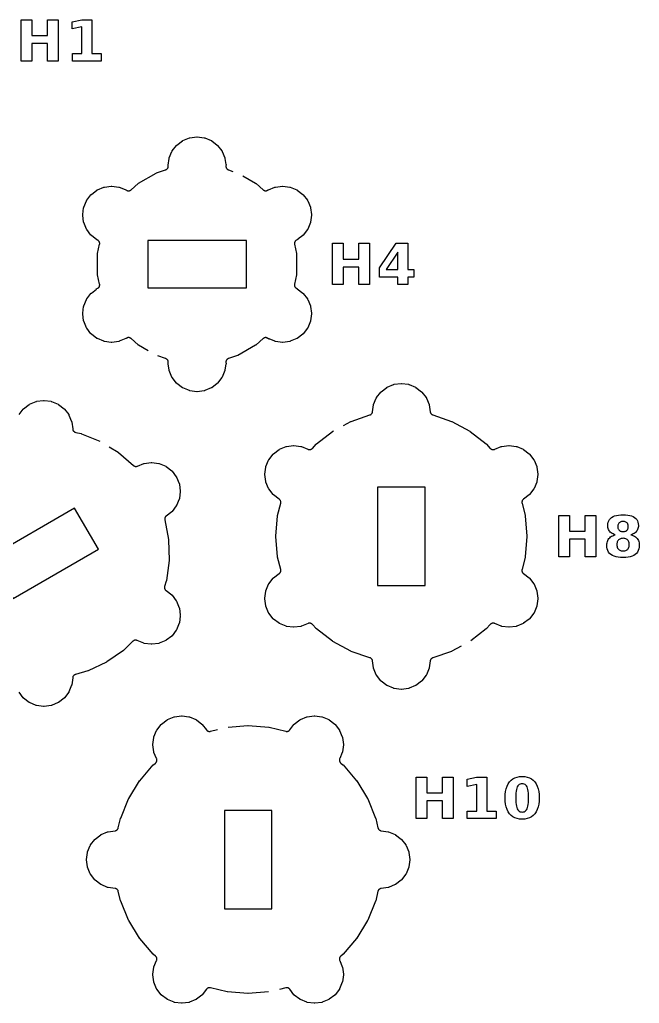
# Model space of a CAD drawing. Header units: millimetres. Extents: x 5 to 147, y 5 to 140.
# Drawn here: x 110.6 to 147, y 8.6 to 66.4 of the extents above; entities that cross this region are included whole.
import ezdxf

# ---------------------------------------------------------------- set-up
doc = ezdxf.new("R2010")
doc.units = ezdxf.units.MM
doc.layers.add('CUT', color=1, linetype='CONTINUOUS')
doc.layers.add('ENGRAVE', color=5, linetype='CONTINUOUS')

msp = doc.modelspace()

# ---------------------------------------------------------------- linework, layer by layer
at = {"layer": 'CUT', "color": 1}
for points in [[(118.1199, 46.9157), (117.5584, 47.2398), (117.5469, 47.2473), (117.5363, 47.2559), (117.1242, 47.627), (117.1055, 47.6422), (117.0869, 47.6545), (117.0672, 47.6649), (117.0465, 47.6733), (117.0252, 47.6796), (117.0033, 47.6838), (116.9811, 47.6857), (116.9588, 47.6855), (116.9366, 47.6831), (116.9148, 47.6785), (116.8936, 47.6717), (116.8731, 47.6629), (116.8537, 47.6521), (116.8401, 47.6427), (116.824, 47.6318), (116.8112, 47.6259), (116.4296, 47.4678), (116.4157, 47.4627), (116.4012, 47.4602), (115.9917, 47.4063), (115.977, 47.405), (115.9624, 47.4063), (115.5528, 47.4602), (115.5383, 47.4628), (115.5245, 47.4678), (115.1429, 47.6259), (115.1295, 47.6321), (115.1175, 47.6405), (114.7898, 47.892), (114.7785, 47.9015), (114.769, 47.9127), (114.5176, 48.2404), (114.5091, 48.2525), (114.5029, 48.2658), (114.3448, 48.6475), (114.3398, 48.6613), (114.3373, 48.6758), (114.2833, 49.0853), (114.2821, 49.1), (114.2833, 49.1147), (114.3373, 49.5242), (114.3398, 49.5387), (114.3448, 49.5525), (114.5029, 49.9342), (114.5092, 49.9475), (114.5176, 49.9596), (114.769, 50.2873), (114.7785, 50.2986), (114.7898, 50.308), (115.0843, 50.534), (115.0795, 50.5443), (115.1614, 50.5831), (115.1805, 50.5946), (115.1984, 50.6079), (115.2149, 50.6229), (115.2298, 50.6395), (115.2429, 50.6575), (115.2543, 50.6766), (115.2637, 50.6969), (115.271, 50.7179), (115.2762, 50.7395), (115.2793, 50.7616), (115.2801, 50.7839), (115.2788, 50.8061), (115.2749, 50.83), (115.1596, 51.3724), (115.1575, 51.3859), (115.1568, 51.3996), (115.1568, 52.6004), (115.1575, 52.6141), (115.1596, 52.6276), (115.2749, 53.17), (115.2788, 53.1939), (115.2801, 53.2161), (115.2793, 53.2384), (115.2762, 53.2605), (115.271, 53.2821), (115.2637, 53.3031), (115.2543, 53.3234), (115.2429, 53.3425), (115.2298, 53.3605), (115.2149, 53.3771), (115.1984, 53.3921), (115.1805, 53.4054), (115.1614, 53.4169), (115.1465, 53.424), (115.1291, 53.4324), (115.1175, 53.4405), (114.7898, 53.692), (114.7785, 53.7015), (114.769, 53.7127), (114.5176, 54.0404), (114.5091, 54.0525), (114.5029, 54.0658), (114.3448, 54.4475), (114.3398, 54.4613), (114.3373, 54.4758), (114.2833, 54.8853), (114.2821, 54.9), (114.2833, 54.9147), (114.3373, 55.3242), (114.3398, 55.3387), (114.3448, 55.3525), (114.5029, 55.7342), (114.5092, 55.7475), (114.5176, 55.7596), (114.769, 56.0873), (114.7785, 56.0986), (114.7898, 56.108), (115.1175, 56.3595), (115.1296, 56.3679), (115.1429, 56.3741), (115.5245, 56.5322), (115.5384, 56.5373), (115.5529, 56.5398), (115.9624, 56.5937), (115.9771, 56.595), (115.9917, 56.5937), (116.4013, 56.5398), (116.4158, 56.5372), (116.4296, 56.5322), (116.7725, 56.3902), (116.7791, 56.3995), (116.8537, 56.3479), (116.8731, 56.3371), (116.8936, 56.3283), (116.9148, 56.3215), (116.9366, 56.3169), (116.9588, 56.3145), (116.9811, 56.3143), (117.0033, 56.3162), (117.0252, 56.3204), (117.0465, 56.3267), (117.0672, 56.3351), (117.0869, 56.3455), (117.1055, 56.3578), (117.1242, 56.373), (117.5363, 56.7441), (117.5469, 56.7527), (117.5584, 56.7602), (118.5983, 57.3606), (118.6105, 57.3668), (118.6234, 57.3717), (119.1507, 57.5431), (119.1733, 57.5517), (119.1933, 57.5616), (119.2121, 57.5735), (119.2297, 57.5872), (119.2458, 57.6025), (119.2604, 57.6194), (119.2732, 57.6376), (119.2841, 57.657), (119.2931, 57.6774), (119.3, 57.6986), (119.3048, 57.7204), (119.3074, 57.7425), (119.3078, 57.7648), (119.3064, 57.7812), (119.305, 57.8006), (119.3063, 57.8147), (119.3602, 58.2242), (119.3628, 58.2387), (119.3678, 58.2525), (119.5259, 58.6342), (119.5321, 58.6475), (119.5405, 58.6596), (119.792, 58.9873), (119.8015, 58.9986), (119.8127, 59.008), (120.1404, 59.2595), (120.1525, 59.2679), (120.1658, 59.2741), (120.5475, 59.4322), (120.5613, 59.4373), (120.5758, 59.4398), (120.9853, 59.4937), (121, 59.495), (121.0147, 59.4937), (121.4242, 59.4398), (121.4387, 59.4372), (121.4525, 59.4322), (121.8342, 59.2741), (121.8475, 59.2679), (121.8596, 59.2595), (122.1873, 59.008), (122.1986, 58.9985), (122.208, 58.9873), (122.4595, 58.6596), (122.4679, 58.6475), (122.4741, 58.6342), (122.6322, 58.2525), (122.6373, 58.2387), (122.6398, 58.2242), (122.6883, 57.8562), (122.6996, 57.8552), (122.6922, 57.7648), (122.6926, 57.7425), (122.6952, 57.7204), (122.7, 57.6986), (122.7069, 57.6774), (122.7159, 57.657), (122.7268, 57.6376), (122.7396, 57.6194), (122.7542, 57.6025), (122.7703, 57.5872), (122.7879, 57.5735), (122.8067, 57.5616), (122.8267, 57.5517), (122.8493, 57.5431), (123.1045, 57.4601)], [(123.693, 57.1924), (124.4416, 56.7602), (124.4531, 56.7527), (124.4637, 56.7441), (124.8758, 56.373), (124.8945, 56.3578), (124.9131, 56.3455), (124.9328, 56.3351), (124.9535, 56.3267), (124.9748, 56.3204), (124.9967, 56.3162), (125.0189, 56.3143), (125.0412, 56.3145), (125.0634, 56.3169), (125.0852, 56.3215), (125.1064, 56.3283), (125.1269, 56.3371), (125.1463, 56.3479), (125.1599, 56.3573), (125.176, 56.3682), (125.1888, 56.3741), (125.5704, 56.5322), (125.5843, 56.5373), (125.5988, 56.5398), (126.0083, 56.5937), (126.023, 56.595), (126.0376, 56.5937), (126.4472, 56.5398), (126.4617, 56.5372), (126.4755, 56.5322), (126.8571, 56.3741), (126.8705, 56.3679), (126.8825, 56.3595), (127.2102, 56.108), (127.2215, 56.0985), (127.231, 56.0873), (127.4824, 55.7596), (127.4909, 55.7475), (127.4971, 55.7342), (127.6552, 55.3525), (127.6602, 55.3387), (127.6627, 55.3242), (127.7167, 54.9147), (127.7179, 54.9), (127.7167, 54.8853), (127.6627, 54.4758), (127.6602, 54.4613), (127.6552, 54.4475), (127.4971, 54.0658), (127.4908, 54.0525), (127.4824, 54.0404), (127.231, 53.7127), (127.2215, 53.7014), (127.2102, 53.692), (126.9157, 53.466), (126.9205, 53.4557), (126.8386, 53.4169), (126.8195, 53.4054), (126.8016, 53.3921), (126.7851, 53.3771), (126.7702, 53.3605), (126.7571, 53.3425), (126.7457, 53.3234), (126.7363, 53.3031), (126.729, 53.2821), (126.7238, 53.2605), (126.7207, 53.2384), (126.7199, 53.2161), (126.7212, 53.1939), (126.7251, 53.17), (126.8404, 52.6276), (126.8425, 52.6141), (126.8432, 52.6004), (126.8432, 51.3996), (126.8425, 51.3859), (126.8404, 51.3724), (126.7251, 50.83), (126.7212, 50.8061), (126.7199, 50.7839), (126.7207, 50.7616), (126.7238, 50.7395), (126.729, 50.7179), (126.7363, 50.6969), (126.7457, 50.6766), (126.7571, 50.6575), (126.7702, 50.6395), (126.7851, 50.6229), (126.8016, 50.6079), (126.8195, 50.5946), (126.8386, 50.5831), (126.8535, 50.576), (126.8709, 50.5676), (126.8825, 50.5595), (127.2102, 50.308), (127.2215, 50.2985), (127.231, 50.2873), (127.4824, 49.9596), (127.4909, 49.9475), (127.4971, 49.9342), (127.6552, 49.5525), (127.6602, 49.5387), (127.6627, 49.5242), (127.7167, 49.1147), (127.7179, 49.1), (127.7167, 49.0853), (127.6627, 48.6758), (127.6602, 48.6613), (127.6552, 48.6475), (127.4971, 48.2658), (127.4908, 48.2525), (127.4824, 48.2404), (127.231, 47.9127), (127.2215, 47.9014), (127.2102, 47.892), (126.8825, 47.6405), (126.8704, 47.6321), (126.8571, 47.6259), (126.4755, 47.4678), (126.4616, 47.4627), (126.4471, 47.4602), (126.0376, 47.4063), (126.0229, 47.405), (126.0083, 47.4063), (125.5987, 47.4602), (125.5842, 47.4628), (125.5704, 47.4678), (125.2275, 47.6098), (125.2209, 47.6005), (125.1463, 47.6521), (125.1269, 47.6629), (125.1064, 47.6717), (125.0852, 47.6785), (125.0634, 47.6831), (125.0412, 47.6855), (125.0189, 47.6857), (124.9967, 47.6838), (124.9748, 47.6796), (124.9535, 47.6733), (124.9328, 47.6649), (124.9131, 47.6545), (124.8945, 47.6422), (124.8758, 47.627), (124.4637, 47.2559), (124.4531, 47.2473), (124.4416, 47.2398), (123.4017, 46.6394), (123.3895, 46.6332), (123.3766, 46.6283), (122.8493, 46.4569), (122.8267, 46.4483), (122.8067, 46.4384), (122.7879, 46.4265), (122.7703, 46.4128), (122.7542, 46.3975), (122.7396, 46.3806), (122.7268, 46.3624), (122.7159, 46.343), (122.7069, 46.3226), (122.7, 46.3014), (122.6952, 46.2796), (122.6926, 46.2575), (122.6922, 46.2352), (122.6996, 46.1448), (122.6883, 46.1438), (122.6398, 45.7758), (122.6372, 45.7613), (122.6322, 45.7475), (122.4741, 45.3658), (122.4679, 45.3525), (122.4595, 45.3404), (122.208, 45.0127), (122.1985, 45.0014), (122.1873, 44.992), (121.8596, 44.7405), (121.8475, 44.7321), (121.8342, 44.7259), (121.4525, 44.5678), (121.4387, 44.5627), (121.4242, 44.5602), (121.0147, 44.5063), (121, 44.505), (120.9853, 44.5063), (120.5758, 44.5602), (120.5613, 44.5628), (120.5475, 44.5678), (120.1658, 44.7259), (120.1525, 44.7321), (120.1404, 44.7405), (119.8127, 44.992), (119.8014, 45.0015), (119.792, 45.0127), (119.5405, 45.3404), (119.5321, 45.3525), (119.5259, 45.3658), (119.3678, 45.7475), (119.3627, 45.7613), (119.3602, 45.7758), (119.3117, 46.1438), (119.3004, 46.1448), (119.3078, 46.2352), (119.3074, 46.2575), (119.3048, 46.2796), (119.3, 46.3014), (119.2931, 46.3226), (119.2841, 46.343), (119.2732, 46.3624), (119.2604, 46.3806), (119.2458, 46.3975), (119.2297, 46.4128), (119.2121, 46.4265), (119.1933, 46.4384), (119.1733, 46.4483), (119.1507, 46.4569), (118.69, 46.6066)], [(129.6027, 42.5188), (130.0278, 42.7489), (130.0376, 42.7537), (130.0477, 42.7576), (131.1554, 43.1379), (131.1782, 43.147), (131.1983, 43.1575), (131.2172, 43.17), (131.2348, 43.1843), (131.2509, 43.2003), (131.2652, 43.2179), (131.2777, 43.2368), (131.2883, 43.2569), (131.2967, 43.2779), (131.3031, 43.2997), (131.3075, 43.3238), (131.3602, 43.7242), (131.3628, 43.7387), (131.3678, 43.7525), (131.5259, 44.1342), (131.5321, 44.1475), (131.5405, 44.1596), (131.792, 44.4873), (131.8015, 44.4986), (131.8127, 44.508), (132.1404, 44.7595), (132.1525, 44.7679), (132.1658, 44.7741), (132.5475, 44.9322), (132.5613, 44.9373), (132.5758, 44.9398), (132.9853, 44.9937), (133, 44.995), (133.0147, 44.9937), (133.4242, 44.9398), (133.4387, 44.9372), (133.4525, 44.9322), (133.8342, 44.7741), (133.8475, 44.7679), (133.8596, 44.7595), (134.1873, 44.508), (134.1986, 44.4985), (134.208, 44.4873), (134.4595, 44.1596), (134.4679, 44.1475), (134.4741, 44.1342), (134.6322, 43.7525), (134.6373, 43.7387), (134.6398, 43.7242), (134.6925, 43.3238), (134.6969, 43.2997), (134.7033, 43.2779), (134.7117, 43.2569), (134.7223, 43.2368), (134.7348, 43.2179), (134.7491, 43.2003), (134.7652, 43.1843), (134.7828, 43.17), (134.8017, 43.1575), (134.8218, 43.147), (134.8446, 43.1379), (135.9523, 42.7576), (135.9624, 42.7537), (135.9722, 42.7489), (137.0243, 42.1795), (137.0336, 42.1739), (137.0425, 42.1676), (137.9866, 41.4328), (137.9948, 41.4258), (138.0025, 41.4182), (138.2249, 41.1765), (138.2418, 41.1599), (138.2588, 41.1462), (138.277, 41.1341), (138.2963, 41.1239), (138.3165, 41.1156), (138.3374, 41.1093), (138.3588, 41.1051), (138.3806, 41.1029), (138.4024, 41.1029), (138.4242, 41.105), (138.4456, 41.1092), (138.4665, 41.1155), (138.4834, 41.1224), (138.8695, 41.2822), (138.8833, 41.2873), (138.8978, 41.2898), (139.3073, 41.3437), (139.322, 41.345), (139.3367, 41.3437), (139.7462, 41.2898), (139.7607, 41.2872), (139.7745, 41.2822), (140.1562, 41.1241), (140.1695, 41.1179), (140.1815, 41.1095), (140.5093, 40.858), (140.5206, 40.8485), (140.53, 40.8373), (140.7815, 40.5096), (140.7899, 40.4975), (140.7961, 40.4842), (140.9542, 40.1025), (140.9592, 40.0887), (140.9618, 40.0742), (141.0157, 39.6647), (141.017, 39.65), (141.0157, 39.6353), (140.9618, 39.2258), (140.9592, 39.2113), (140.9542, 39.1975), (140.7961, 38.8158), (140.7899, 38.8025), (140.7815, 38.7904), (140.53, 38.4627), (140.5205, 38.4514), (140.5093, 38.442), (140.1815, 38.1905), (140.1793, 38.189), (140.1599, 38.1739), (140.1436, 38.1583), (140.1289, 38.1411), (140.1159, 38.1225), (140.1049, 38.1027), (140.096, 38.0819), (140.0892, 38.0604), (140.0846, 38.0382), (140.0822, 38.0157), (140.0821, 37.9931), (140.0843, 37.9705), (140.0892, 37.9465), (140.272, 37.2245), (140.2742, 37.2139), (140.2756, 37.2031), (140.3744, 36.0108), (140.3748, 36), (140.3744, 35.9892), (140.2756, 34.7969), (140.2742, 34.7861), (140.272, 34.7755), (140.0892, 34.0535), (140.0843, 34.0295), (140.0821, 34.0069), (140.0822, 33.9843), (140.0846, 33.9618), (140.0892, 33.9396), (140.096, 33.9181), (140.1049, 33.8973), (140.1159, 33.8775), (140.1289, 33.8589), (140.1436, 33.8417), (140.1599, 33.8261), (140.1793, 33.811), (140.1815, 33.8095), (140.5093, 33.558), (140.5206, 33.5485), (140.53, 33.5373), (140.7815, 33.2096), (140.7899, 33.1975), (140.7961, 33.1842), (140.9542, 32.8025), (140.9592, 32.7887), (140.9618, 32.7742), (141.0157, 32.3647), (141.017, 32.35), (141.0157, 32.3353), (140.9618, 31.9258), (140.9592, 31.9113), (140.9542, 31.8975), (140.7961, 31.5158), (140.7899, 31.5025), (140.7815, 31.4904), (140.53, 31.1627), (140.5205, 31.1514), (140.5093, 31.142), (140.1815, 30.8905), (140.1695, 30.8821), (140.1561, 30.8759), (139.7745, 30.7178), (139.7607, 30.7127), (139.7462, 30.7102), (139.3366, 30.6563), (139.322, 30.655), (139.3073, 30.6563), (138.8978, 30.7102), (138.8833, 30.7128), (138.8694, 30.7178), (138.494, 30.8733), (138.4665, 30.8845), (138.4456, 30.8908), (138.4242, 30.895), (138.4024, 30.8971), (138.3806, 30.8971), (138.3588, 30.8949), (138.3374, 30.8907), (138.3165, 30.8844), (138.2963, 30.8761), (138.277, 30.8659), (138.2588, 30.8538), (138.2418, 30.8401), (138.2249, 30.8235), (138.0025, 30.5818), (137.9948, 30.5742), (137.9866, 30.5672), (137.0721, 29.8555)], [(110.5405, 43.1596), (110.792, 43.4873), (110.8015, 43.4986), (110.8127, 43.508), (111.1404, 43.7595), (111.1525, 43.7679), (111.1658, 43.7741), (111.5475, 43.9322), (111.5613, 43.9373), (111.5758, 43.9398), (111.9853, 43.9937), (112, 43.995), (112.0147, 43.9937), (112.4242, 43.9398), (112.4387, 43.9372), (112.4525, 43.9322), (112.8342, 43.7741), (112.8475, 43.7679), (112.8596, 43.7595), (113.1873, 43.508), (113.1986, 43.4985), (113.208, 43.4873), (113.4595, 43.1596), (113.4679, 43.1475), (113.4741, 43.1342), (113.6322, 42.7525), (113.6373, 42.7387), (113.6398, 42.7242), (113.6928, 42.3213), (113.6969, 42.2919), (113.7019, 42.2706), (113.709, 42.25), (113.718, 42.2301), (113.729, 42.2112), (113.7417, 42.1934), (113.7561, 42.177), (113.772, 42.162), (113.7893, 42.1487), (113.8078, 42.1371), (113.8273, 42.1273), (113.8477, 42.1195), (113.8705, 42.1132), (114.191, 42.0414), (114.2015, 42.0386), (114.2117, 42.0349), (115.2853, 41.5988)], [(136.5048, 29.5394), (135.9722, 29.2511), (135.9624, 29.2463), (135.9523, 29.2424), (134.8446, 28.8621), (134.8218, 28.853), (134.8017, 28.8425), (134.7828, 28.83), (134.7652, 28.8157), (134.7491, 28.7997), (134.7348, 28.7821), (134.7223, 28.7632), (134.7117, 28.7431), (134.7033, 28.7221), (134.6969, 28.7003), (134.6925, 28.6762), (134.6398, 28.2758), (134.6372, 28.2613), (134.6322, 28.2475), (134.4741, 27.8658), (134.4679, 27.8525), (134.4595, 27.8404), (134.208, 27.5127), (134.1985, 27.5014), (134.1873, 27.492), (133.8596, 27.2405), (133.8475, 27.2321), (133.8342, 27.2259), (133.4525, 27.0678), (133.4387, 27.0627), (133.4242, 27.0602), (133.0147, 27.0063), (133, 27.005), (132.9853, 27.0063), (132.5758, 27.0602), (132.5613, 27.0628), (132.5475, 27.0678), (132.1658, 27.2259), (132.1525, 27.2321), (132.1404, 27.2405), (131.8127, 27.492), (131.8014, 27.5015), (131.792, 27.5127), (131.5405, 27.8404), (131.5321, 27.8525), (131.5259, 27.8658), (131.3678, 28.2475), (131.3627, 28.2613), (131.3602, 28.2758), (131.3075, 28.6762), (131.3031, 28.7003), (131.2967, 28.7221), (131.2883, 28.7431), (131.2777, 28.7632), (131.2652, 28.7821), (131.2509, 28.7997), (131.2348, 28.8157), (131.2172, 28.83), (131.1983, 28.8425), (131.1782, 28.853), (131.1554, 28.8621), (130.0477, 29.2424), (130.0376, 29.2463), (130.0278, 29.2511), (128.9757, 29.8205), (128.9664, 29.8261), (128.9575, 29.8324), (128.0134, 30.5672), (128.0052, 30.5742), (127.9975, 30.5818), (127.7751, 30.8235), (127.7582, 30.8401), (127.7412, 30.8538), (127.723, 30.8659), (127.7037, 30.8761), (127.6835, 30.8844), (127.6626, 30.8907), (127.6412, 30.8949), (127.6194, 30.8971), (127.5976, 30.8971), (127.5758, 30.895), (127.5544, 30.8908), (127.5335, 30.8845), (127.5166, 30.8776), (127.1305, 30.7178), (127.1167, 30.7127), (127.1022, 30.7102), (126.6927, 30.6563), (126.678, 30.655), (126.6633, 30.6563), (126.2538, 30.7102), (126.2393, 30.7128), (126.2255, 30.7178), (125.8438, 30.8759), (125.8305, 30.8821), (125.8185, 30.8905), (125.4907, 31.142), (125.4794, 31.1515), (125.47, 31.1627), (125.2185, 31.4904), (125.2101, 31.5025), (125.2039, 31.5158), (125.0458, 31.8975), (125.0408, 31.9113), (125.0382, 31.9258), (124.9843, 32.3353), (124.983, 32.35), (124.9843, 32.3647), (125.0382, 32.7742), (125.0408, 32.7887), (125.0458, 32.8025), (125.2039, 33.1842), (125.2101, 33.1975), (125.2185, 33.2096), (125.47, 33.5373), (125.4795, 33.5486), (125.4907, 33.558), (125.8185, 33.8095), (125.8207, 33.811), (125.8401, 33.8261), (125.8564, 33.8417), (125.8711, 33.8589), (125.8841, 33.8775), (125.8951, 33.8973), (125.904, 33.9181), (125.9108, 33.9396), (125.9154, 33.9618), (125.9178, 33.9843), (125.9179, 34.0069), (125.9157, 34.0295), (125.9108, 34.0535), (125.728, 34.7755), (125.7258, 34.7861), (125.7244, 34.7969), (125.6256, 35.9892), (125.6252, 36), (125.6256, 36.0108), (125.7244, 37.2031), (125.7258, 37.2139), (125.728, 37.2245), (125.9108, 37.9465), (125.9157, 37.9705), (125.9179, 37.9931), (125.9178, 38.0157), (125.9154, 38.0382), (125.9108, 38.0604), (125.904, 38.0819), (125.8951, 38.1027), (125.8841, 38.1225), (125.8711, 38.1411), (125.8564, 38.1583), (125.8401, 38.1739), (125.8207, 38.189), (125.8185, 38.1905), (125.4907, 38.442), (125.4794, 38.4515), (125.47, 38.4627), (125.2185, 38.7904), (125.2101, 38.8025), (125.2039, 38.8158), (125.0458, 39.1975), (125.0408, 39.2113), (125.0382, 39.2258), (124.9843, 39.6353), (124.983, 39.65), (124.9843, 39.6647), (125.0382, 40.0742), (125.0408, 40.0887), (125.0458, 40.1025), (125.2039, 40.4842), (125.2101, 40.4975), (125.2185, 40.5096), (125.47, 40.8373), (125.4795, 40.8486), (125.4907, 40.858), (125.8185, 41.1095), (125.8305, 41.1179), (125.8439, 41.1241), (126.2255, 41.2822), (126.2393, 41.2873), (126.2538, 41.2898), (126.6634, 41.3437), (126.678, 41.345), (126.6927, 41.3437), (127.1022, 41.2898), (127.1167, 41.2872), (127.1306, 41.2822), (127.506, 41.1267), (127.5335, 41.1155), (127.5544, 41.1092), (127.5758, 41.105), (127.5976, 41.1029), (127.6194, 41.1029), (127.6412, 41.1051), (127.6626, 41.1093), (127.6835, 41.1156), (127.7037, 41.1239), (127.723, 41.1341), (127.7412, 41.1462), (127.7582, 41.1599), (127.7751, 41.1765), (127.9975, 41.4182), (128.0052, 41.4258), (128.0134, 41.4328), (128.9575, 42.1676), (128.9664, 42.1739), (128.9757, 42.1795), (129.031, 42.2094)], [(115.8427, 41.2656), (116.3586, 40.9484), (116.3676, 40.9424), (116.3761, 40.9356), (117.2593, 40.1664), (117.2786, 40.1512), (117.2978, 40.1391), (117.318, 40.1289), (117.3392, 40.1208), (117.3611, 40.115), (117.3835, 40.1113), (117.4061, 40.1099), (117.4288, 40.1108), (117.4512, 40.114), (117.4732, 40.1194), (117.4964, 40.1277), (117.8695, 40.2822), (117.8833, 40.2873), (117.8978, 40.2898), (118.3073, 40.3437), (118.322, 40.345), (118.3367, 40.3437), (118.7462, 40.2898), (118.7607, 40.2872), (118.7745, 40.2822), (119.1562, 40.1241), (119.1695, 40.1179), (119.1815, 40.1095), (119.5093, 39.858), (119.5206, 39.8485), (119.53, 39.8373), (119.7815, 39.5096), (119.7899, 39.4975), (119.7961, 39.4842), (119.9542, 39.1025), (119.9592, 39.0887), (119.9618, 39.0742), (120.0157, 38.6647), (120.017, 38.65), (120.0157, 38.6353), (119.9618, 38.2258), (119.9592, 38.2113), (119.9542, 38.1975), (119.7961, 37.8158), (119.7899, 37.8025), (119.7815, 37.7904), (119.53, 37.4627), (119.5205, 37.4514), (119.5093, 37.442), (119.1889, 37.1962), (119.1702, 37.1802), (119.1545, 37.1639), (119.1405, 37.146), (119.1284, 37.1269), (119.1183, 37.1066), (119.1102, 37.0854), (119.1044, 37.0635), (119.1008, 37.0411), (119.0994, 37.0185), (119.1004, 36.9958), (119.1039, 36.9715), (119.3284, 35.822), (119.33, 35.8113), (119.3308, 35.8005), (119.3638, 34.6046), (119.3636, 34.5937), (119.3626, 34.583), (119.1982, 33.3979), (119.1963, 33.3873), (119.1935, 33.3768), (119.0955, 33.0633), (119.0895, 33.0404), (119.0861, 33.0189), (119.0848, 32.9971), (119.0856, 32.9752), (119.0885, 32.9536), (119.0935, 32.9323), (119.1005, 32.9116), (119.1096, 32.8917), (119.1205, 32.8728), (119.1332, 32.855), (119.1475, 32.8386), (119.1634, 32.8236), (119.1778, 32.8124), (119.5093, 32.558), (119.5206, 32.5485), (119.53, 32.5373), (119.7815, 32.2096), (119.7899, 32.1975), (119.7961, 32.1842), (119.9542, 31.8025), (119.9592, 31.7887), (119.9618, 31.7742), (120.0157, 31.3647), (120.017, 31.35), (120.0157, 31.3353), (119.9618, 30.9258), (119.9592, 30.9113), (119.9542, 30.8975), (119.7961, 30.5158), (119.7899, 30.5025), (119.7815, 30.4904), (119.53, 30.1627), (119.5205, 30.1514), (119.5093, 30.142), (119.1815, 29.8905), (119.1695, 29.8821), (119.1561, 29.8759), (118.7745, 29.7178), (118.7607, 29.7127), (118.7462, 29.7102), (118.3366, 29.6563), (118.322, 29.655), (118.3073, 29.6563), (117.8978, 29.7102), (117.8833, 29.7128), (117.8694, 29.7178), (117.4878, 29.8759), (117.4853, 29.877), (117.4626, 29.8863), (117.4409, 29.8926), (117.4187, 29.8968), (117.3961, 29.8987), (117.3735, 29.8983), (117.351, 29.8957), (117.3289, 29.8908), (117.3074, 29.8837), (117.2868, 29.8745), (117.2671, 29.8632), (117.2487, 29.8501), (117.2303, 29.8339), (116.6964, 29.3145), (116.6883, 29.3073), (116.6797, 29.3007), (115.6966, 28.619), (115.6874, 28.6132), (115.6778, 28.6082), (114.5959, 28.0976), (114.5859, 28.0934), (114.5756, 28.09), (113.8589, 27.8874), (113.8356, 27.8795), (113.815, 27.8701), (113.7955, 27.8588), (113.7772, 27.8455), (113.7603, 27.8304), (113.745, 27.8137), (113.7315, 27.7956), (113.7198, 27.7762), (113.7102, 27.7557), (113.7027, 27.7343), (113.6973, 27.7124), (113.694, 27.6881), (113.6937, 27.6853), (113.6398, 27.2758), (113.6372, 27.2613), (113.6322, 27.2475), (113.4741, 26.8658), (113.4679, 26.8525), (113.4595, 26.8404), (113.208, 26.5127), (113.1985, 26.5014), (113.1873, 26.492), (112.8596, 26.2405), (112.8475, 26.2321), (112.8342, 26.2259), (112.4525, 26.0678), (112.4387, 26.0627), (112.4242, 26.0602), (112.0147, 26.0063), (112, 26.005), (111.9853, 26.0063), (111.5758, 26.0602), (111.5613, 26.0628), (111.5475, 26.0678), (111.1658, 26.2259), (111.1525, 26.2321), (111.1404, 26.2405), (110.8127, 26.492), (110.8014, 26.5015), (110.792, 26.5127), (110.5405, 26.8404)], [(125.2006, 9.2193), (124.0103, 9.1256), (124, 9.1252), (123.9897, 9.1256), (122.7783, 9.2209), (122.7681, 9.2221), (122.758, 9.2241), (121.7852, 9.4577), (121.7622, 9.462), (121.7408, 9.464), (121.7192, 9.4639), (121.6977, 9.4618), (121.6765, 9.4575), (121.6559, 9.4513), (121.6359, 9.4432), (121.6168, 9.4331), (121.5987, 9.4213), (121.5819, 9.4078), (121.5665, 9.3927), (121.5513, 9.3749), (121.308, 9.0577), (121.2985, 9.0464), (121.2873, 9.037), (120.9596, 8.7855), (120.9475, 8.7771), (120.9342, 8.7709), (120.5525, 8.6128), (120.5387, 8.6077), (120.5242, 8.6052), (120.1147, 8.5513), (120.1, 8.55), (120.0853, 8.5513), (119.6758, 8.6052), (119.6613, 8.6078), (119.6475, 8.6128), (119.2658, 8.7709), (119.2525, 8.7771), (119.2404, 8.7855), (118.9127, 9.037), (118.9014, 9.0465), (118.892, 9.0577), (118.6405, 9.3854), (118.6321, 9.3975), (118.6259, 9.4108), (118.4678, 9.7925), (118.4627, 9.8063), (118.4602, 9.8208), (118.4063, 10.2303), (118.405, 10.245), (118.4063, 10.2597), (118.4602, 10.6692), (118.4628, 10.6837), (118.4678, 10.6975), (118.6196, 11.0639), (118.6275, 11.0861), (118.6328, 11.1072), (118.6361, 11.1286), (118.6373, 11.1503), (118.6364, 11.1721), (118.6334, 11.1936), (118.6283, 11.2147), (118.6212, 11.2353), (118.6122, 11.255), (118.6012, 11.2738), (118.5886, 11.2915), (118.5743, 11.3078), (118.5571, 11.324), (118.4392, 11.4247), (118.4317, 11.4317), (118.4247, 11.4392), (117.6355, 12.3632), (117.6291, 12.3713), (117.6234, 12.3799), (116.9885, 13.4159), (116.9835, 13.4249), (116.9792, 13.4343), (116.5142, 14.5569), (116.5106, 14.5665), (116.5078, 14.5765), (116.3739, 15.1341), (116.367, 15.1575), (116.3585, 15.1784), (116.348, 15.1984), (116.3355, 15.2172), (116.3212, 15.2346), (116.3052, 15.2505), (116.2877, 15.2647), (116.2689, 15.2772), (116.2489, 15.2876), (116.2279, 15.296), (116.2063, 15.3023), (116.1822, 15.3067), (115.7758, 15.3602), (115.7613, 15.3628), (115.7475, 15.3678), (115.3658, 15.5259), (115.3525, 15.5321), (115.3404, 15.5405), (115.0127, 15.792), (115.0014, 15.8015), (114.992, 15.8127), (114.7405, 16.1404), (114.7321, 16.1525), (114.7259, 16.1658), (114.5678, 16.5475), (114.5627, 16.5613), (114.5602, 16.5758), (114.5063, 16.9853), (114.505, 17), (114.5063, 17.0147), (114.5602, 17.4242), (114.5628, 17.4387), (114.5678, 17.4525), (114.7259, 17.8342), (114.7321, 17.8475), (114.7405, 17.8596), (114.992, 18.1873), (115.0015, 18.1986), (115.0127, 18.208), (115.3404, 18.4595), (115.3525, 18.4679), (115.3658, 18.4741), (115.7475, 18.6322), (115.7613, 18.6373), (115.7758, 18.6398), (116.1822, 18.6933), (116.2063, 18.6977), (116.2279, 18.704), (116.2489, 18.7124), (116.2689, 18.7228), (116.2877, 18.7353), (116.3052, 18.7495), (116.3212, 18.7654), (116.3355, 18.7828), (116.348, 18.8016), (116.3585, 18.8216), (116.367, 18.8425), (116.3739, 18.8659), (116.5078, 19.4235), (116.5106, 19.4335), (116.5142, 19.4431), (116.9792, 20.5657), (116.9835, 20.5751), (116.9885, 20.5841), (117.6234, 21.6201), (117.6291, 21.6287), (117.6355, 21.6368), (118.4247, 22.5608), (118.4317, 22.5683), (118.4392, 22.5753), (118.5571, 22.676), (118.5743, 22.6922), (118.5886, 22.7085), (118.6012, 22.7262), (118.6122, 22.745), (118.6212, 22.7647), (118.6283, 22.7853), (118.6334, 22.8064), (118.6364, 22.8279), (118.6373, 22.8497), (118.6361, 22.8714), (118.6328, 22.8928), (118.6275, 22.9139), (118.6196, 22.9361), (118.4678, 23.3025), (118.4627, 23.3163), (118.4602, 23.3308), (118.4063, 23.7403), (118.405, 23.755), (118.4063, 23.7697), (118.4602, 24.1792), (118.4628, 24.1937), (118.4678, 24.2075), (118.6259, 24.5892), (118.6321, 24.6025), (118.6405, 24.6146), (118.892, 24.9423), (118.9015, 24.9536), (118.9127, 24.963), (119.2404, 25.2145), (119.2525, 25.2229), (119.2658, 25.2291), (119.6475, 25.3872), (119.6613, 25.3923), (119.6758, 25.3948), (120.0853, 25.4487), (120.1, 25.45), (120.1147, 25.4487), (120.5242, 25.3948), (120.5387, 25.3922), (120.5525, 25.3872), (120.9342, 25.2291), (120.9475, 25.2229), (120.9596, 25.2145), (121.2873, 24.963), (121.2986, 24.9535), (121.308, 24.9423), (121.5513, 24.6251), (121.5665, 24.6073), (121.5819, 24.5922), (121.5987, 24.5787), (121.6168, 24.5669), (121.6359, 24.5568), (121.6559, 24.5487), (121.6765, 24.5425), (121.6977, 24.5382), (121.7192, 24.5361), (121.7408, 24.536), (121.7622, 24.538), (121.7852, 24.5423), (122.1938, 24.6404)], [(122.8273, 24.7829), (123.9897, 24.8744), (124, 24.8748), (124.0103, 24.8744), (125.2217, 24.7791), (125.2319, 24.7779), (125.242, 24.7759), (126.2148, 24.5423), (126.2378, 24.538), (126.2592, 24.536), (126.2808, 24.5361), (126.3023, 24.5382), (126.3235, 24.5425), (126.3441, 24.5487), (126.3641, 24.5568), (126.3832, 24.5669), (126.4013, 24.5787), (126.4181, 24.5922), (126.4335, 24.6073), (126.4487, 24.6251), (126.692, 24.9423), (126.7015, 24.9536), (126.7127, 24.963), (127.0404, 25.2145), (127.0525, 25.2229), (127.0658, 25.2291), (127.4475, 25.3872), (127.4613, 25.3923), (127.4758, 25.3948), (127.8853, 25.4487), (127.9, 25.45), (127.9147, 25.4487), (128.3242, 25.3948), (128.3387, 25.3922), (128.3525, 25.3872), (128.7342, 25.2291), (128.7475, 25.2229), (128.7596, 25.2145), (129.0873, 24.963), (129.0986, 24.9535), (129.108, 24.9423), (129.3595, 24.6146), (129.3679, 24.6025), (129.3741, 24.5892), (129.5322, 24.2075), (129.5373, 24.1937), (129.5398, 24.1792), (129.5937, 23.7697), (129.595, 23.755), (129.5937, 23.7403), (129.5398, 23.3308), (129.5372, 23.3163), (129.5322, 23.3025), (129.3804, 22.9361), (129.3725, 22.9139), (129.3672, 22.8928), (129.3639, 22.8714), (129.3627, 22.8497), (129.3636, 22.8279), (129.3666, 22.8064), (129.3717, 22.7853), (129.3788, 22.7647), (129.3878, 22.745), (129.3988, 22.7262), (129.4114, 22.7085), (129.4257, 22.6922), (129.4429, 22.676), (129.5608, 22.5753), (129.5683, 22.5683), (129.5753, 22.5608), (130.3645, 21.6368), (130.3709, 21.6287), (130.3766, 21.6201), (131.0115, 20.5841), (131.0165, 20.5751), (131.0208, 20.5657), (131.4858, 19.4431), (131.4894, 19.4335), (131.4922, 19.4235), (131.6261, 18.8659), (131.633, 18.8425), (131.6415, 18.8216), (131.652, 18.8016), (131.6645, 18.7828), (131.6788, 18.7654), (131.6948, 18.7495), (131.7123, 18.7353), (131.7311, 18.7228), (131.7511, 18.7124), (131.7721, 18.704), (131.7937, 18.6977), (131.8178, 18.6933), (132.2242, 18.6398), (132.2387, 18.6372), (132.2525, 18.6322), (132.6342, 18.4741), (132.6475, 18.4679), (132.6596, 18.4595), (132.9873, 18.208), (132.9986, 18.1985), (133.008, 18.1873), (133.2595, 17.8596), (133.2679, 17.8475), (133.2741, 17.8342), (133.4322, 17.4525), (133.4373, 17.4387), (133.4398, 17.4242), (133.4937, 17.0147), (133.495, 17), (133.4937, 16.9853), (133.4398, 16.5758), (133.4372, 16.5613), (133.4322, 16.5475), (133.2741, 16.1658), (133.2679, 16.1525), (133.2595, 16.1404), (133.008, 15.8127), (132.9985, 15.8014), (132.9873, 15.792), (132.6596, 15.5405), (132.6475, 15.5321), (132.6342, 15.5259), (132.2525, 15.3678), (132.2387, 15.3627), (132.2242, 15.3602), (131.8178, 15.3067), (131.7937, 15.3023), (131.7721, 15.296), (131.7511, 15.2876), (131.7311, 15.2772), (131.7123, 15.2647), (131.6948, 15.2505), (131.6788, 15.2346), (131.6645, 15.2172), (131.652, 15.1984), (131.6415, 15.1784), (131.633, 15.1575), (131.6261, 15.1341), (131.4922, 14.5765), (131.4894, 14.5665), (131.4858, 14.5569), (131.0208, 13.4343), (131.0165, 13.4249), (131.0115, 13.4159), (130.3766, 12.3799), (130.3709, 12.3713), (130.3645, 12.3632), (129.5753, 11.4392), (129.5683, 11.4317), (129.5608, 11.4247), (129.4429, 11.324), (129.4257, 11.3078), (129.4114, 11.2915), (129.3988, 11.2738), (129.3878, 11.255), (129.3788, 11.2353), (129.3717, 11.2147), (129.3666, 11.1936), (129.3636, 11.1721), (129.3627, 11.1503), (129.3639, 11.1286), (129.3672, 11.1072), (129.3725, 11.0861), (129.3804, 11.0639), (129.5322, 10.6975), (129.5373, 10.6837), (129.5398, 10.6692), (129.5937, 10.2597), (129.595, 10.245), (129.5937, 10.2303), (129.5398, 9.8208), (129.5372, 9.8063), (129.5322, 9.7925), (129.3741, 9.4108), (129.3679, 9.3975), (129.3595, 9.3854), (129.108, 9.0577), (129.0985, 9.0464), (129.0873, 9.037), (128.7596, 8.7855), (128.7475, 8.7771), (128.7342, 8.7709), (128.3525, 8.6128), (128.3387, 8.6077), (128.3242, 8.6052), (127.9147, 8.5513), (127.9, 8.55), (127.8853, 8.5513), (127.4758, 8.6052), (127.4613, 8.6078), (127.4475, 8.6128), (127.0658, 8.7709), (127.0525, 8.7771), (127.0404, 8.7855), (126.7127, 9.037), (126.7014, 9.0465), (126.692, 9.0577), (126.4487, 9.3749), (126.4335, 9.3927), (126.4181, 9.4078), (126.4013, 9.4213), (126.3832, 9.4331), (126.3641, 9.4432), (126.3441, 9.4513), (126.3235, 9.4575), (126.3023, 9.4618), (126.2808, 9.4639), (126.2592, 9.464), (126.2378, 9.462), (126.2148, 9.4577), (125.8335, 9.3661)]]:
    msp.add_lwpolyline(points, dxfattribs=at)
for points in [[(123.895, 53.395), (118.105, 53.395), (118.105, 50.605), (123.895, 50.605), (123.895, 53.395)], [(134.395, 33.105), (134.395, 38.895), (131.605, 38.895), (131.605, 33.105), (134.395, 33.105)], [(113.8096, 37.6556), (108.7954, 34.7606), (110.1904, 32.3444), (115.2046, 35.2394), (113.8096, 37.6556)], [(125.395, 14.105), (125.395, 19.895), (122.605, 19.895), (122.605, 14.105), (125.395, 14.105)]]:
    msp.add_lwpolyline(points, close=True, dxfattribs=at)
at = {"layer": 'ENGRAVE', "color": 5}
for points in [[(111.2921, 66.3766), (111.2921, 65.4505), (112.2166, 65.4505), (112.2166, 66.3766), (112.8432, 66.3766), (112.8432, 63.9466), (112.2166, 63.9466), (112.2166, 64.9769), (111.2921, 64.9769), (111.2921, 63.9466), (110.6655, 63.9466), (110.6655, 66.3766), (111.2921, 66.3766)], [(114.2265, 64.3795), (114.2265, 65.9502), (113.6585, 65.833), (113.6585, 66.2594), (114.2233, 66.3766), (114.819, 66.3766), (114.819, 64.3795), (115.3724, 64.3795), (115.3724, 63.9466), (113.6731, 63.9466), (113.6731, 64.3795), (114.2265, 64.3795)], [(129.5753, 53.23), (129.5753, 52.3039), (130.4998, 52.3039), (130.4998, 53.23), (131.1264, 53.23), (131.1264, 50.8), (130.4998, 50.8), (130.4998, 51.8303), (129.5753, 51.8303), (129.5753, 50.8), (128.9487, 50.8), (128.9487, 53.23), (129.5753, 53.23)], [(133.3854, 51.6968), (133.732, 51.6968), (133.732, 51.2427), (133.3854, 51.2427), (133.3854, 50.8), (132.7929, 50.8), (132.7929, 51.2427), (131.7154, 51.2427), (131.7154, 51.7798), (132.6888, 53.23), (133.3854, 53.23), (133.3854, 51.6968)], [(132.7929, 51.6968), (132.7929, 52.7141), (132.1061, 51.6968), (132.7929, 51.6968)], [(142.8743, 37.23), (142.8743, 36.3039), (143.7988, 36.3039), (143.7988, 37.23), (144.4254, 37.23), (144.4254, 34.8), (143.7988, 34.8), (143.7988, 35.8303), (142.8743, 35.8303), (142.8743, 34.8), (142.2477, 34.8), (142.2477, 37.23), (142.8743, 37.23)], [(145.3738, 36.1786), (145.3212, 36.2147), (145.2747, 36.2549), (145.2342, 36.299), (145.1999, 36.347), (145.1718, 36.3988), (145.15, 36.4545), (145.1344, 36.5139), (145.125, 36.5771), (145.1219, 36.6441), (145.1283, 36.7425), (145.1474, 36.8329), (145.1793, 36.9151), (145.2239, 36.9891), (145.2813, 37.055), (145.3514, 37.1128), (145.4339, 37.1621), (145.5283, 37.2023), (145.6346, 37.2337), (145.7529, 37.2561), (145.8831, 37.2695), (146.0252, 37.274), (146.1664, 37.2695), (146.2958, 37.2561), (146.4134, 37.2339), (146.5193, 37.2027), (146.6134, 37.1626), (146.6958, 37.1136), (146.7659, 37.0561), (146.8233, 36.9902), (146.8679, 36.9161), (146.8998, 36.8337), (146.9189, 36.743), (146.9253, 36.6441), (146.9222, 36.5771), (146.9127, 36.5139), (146.897, 36.4545), (146.875, 36.3988), (146.8467, 36.347), (146.8122, 36.299), (146.7715, 36.2549), (146.7247, 36.2147), (146.672, 36.1786), (146.6132, 36.1464), (146.5485, 36.1182), (146.4777, 36.0939), (146.5568, 36.0688), (146.6292, 36.0389), (146.6948, 36.0042), (146.7537, 35.9648), (146.8058, 35.9207), (146.8512, 35.8718), (146.8898, 35.8183), (146.9213, 35.7603), (146.9458, 35.6978), (146.9634, 35.6309), (146.9739, 35.5595), (146.9774, 35.4836), (146.9707, 35.3681), (146.9507, 35.2623), (146.9174, 35.1664), (146.8707, 35.0803), (146.8107, 35.004), (146.7373, 34.9375), (146.6508, 34.8811), (146.5515, 34.8349), (146.4393, 34.799), (146.3141, 34.7733), (146.1761, 34.7579), (146.0252, 34.7528), (145.8738, 34.7579), (145.7352, 34.7733), (145.6096, 34.799), (145.4968, 34.8349), (145.3969, 34.8811), (145.3099, 34.9375), (145.236, 35.004), (145.1756, 35.0803), (145.1286, 35.1664), (145.0951, 35.2623), (145.0749, 35.3681), (145.0682, 35.4836), (145.0717, 35.5595), (145.0822, 35.6309), (145.0997, 35.6978), (145.1243, 35.7603), (145.1558, 35.8183), (145.1943, 35.8718), (145.2398, 35.9207), (145.2919, 35.9648), (145.3508, 36.0042), (145.4164, 36.0389), (145.4888, 36.0688), (145.5679, 36.0939), (145.4971, 36.1182), (145.4324, 36.1464), (145.3738, 36.1786)], [(145.7233, 36.4914), (145.7345, 36.4524), (145.7502, 36.4171), (145.7703, 36.3855), (145.7949, 36.3576), (145.8237, 36.3337), (145.8563, 36.3142), (145.8928, 36.299), (145.9331, 36.2882), (145.9772, 36.2817), (146.0252, 36.2795), (146.0722, 36.2817), (146.1155, 36.2882), (146.155, 36.299), (146.1909, 36.3142), (146.223, 36.3337), (146.2515, 36.3576), (146.2758, 36.3855), (146.2958, 36.4171), (146.3113, 36.4524), (146.3224, 36.4914), (146.329, 36.5342), (146.3312, 36.5806), (146.329, 36.627), (146.3224, 36.6697), (146.3113, 36.7086), (146.2958, 36.7437), (146.2758, 36.7751), (146.2515, 36.8028), (146.223, 36.8264), (146.1909, 36.8457), (146.155, 36.8608), (146.1155, 36.8715), (146.0722, 36.8779), (146.0252, 36.8801), (145.9772, 36.8779), (145.9331, 36.8714), (145.8928, 36.8605), (145.8563, 36.8454), (145.8237, 36.8258), (145.7949, 36.802), (145.7703, 36.7741), (145.7502, 36.7426), (145.7345, 36.7076), (145.7233, 36.6689), (145.7166, 36.6265), (145.7144, 36.5806), (145.7166, 36.5342), (145.7233, 36.4914)], [(145.8698, 35.8632), (145.827, 35.8446), (145.7888, 35.8206), (145.755, 35.7912), (145.7262, 35.7569), (145.7026, 35.718), (145.6842, 35.6744), (145.6711, 35.6263), (145.6633, 35.5735), (145.6606, 35.5161), (145.6633, 35.4588), (145.6711, 35.4061), (145.6842, 35.3581), (145.7026, 35.3147), (145.7262, 35.276), (145.755, 35.2419), (145.7888, 35.2128), (145.827, 35.189), (145.8698, 35.1705), (145.9171, 35.1573), (145.9689, 35.1493), (146.0252, 35.1467), (146.081, 35.1493), (146.1323, 35.1573), (146.179, 35.1705), (146.2213, 35.189), (146.259, 35.2128), (146.2922, 35.2419), (146.3205, 35.276), (146.3437, 35.3147), (146.3617, 35.3581), (146.3746, 35.4061), (146.3824, 35.4588), (146.3849, 35.5161), (146.3824, 35.574), (146.3746, 35.6271), (146.3617, 35.6754), (146.3437, 35.7191), (146.3205, 35.7579), (146.2922, 35.792), (146.259, 35.8211), (146.2213, 35.8449), (146.179, 35.8634), (146.1323, 35.8767), (146.081, 35.8846), (146.0252, 35.8872), (145.9689, 35.8846), (145.9171, 35.8766), (145.8698, 35.8632)], [(134.4919, 20.9207), (135.4164, 20.9207), (135.4164, 21.8468), (136.043, 21.8468), (136.043, 19.4168), (135.4164, 19.4168), (135.4164, 20.447), (134.4919, 20.447), (134.4919, 19.4168), (133.8653, 19.4168), (133.8653, 21.8468), (134.4919, 21.8468), (134.4919, 20.9207)], [(137.4264, 21.4203), (136.8583, 21.3032), (136.8583, 21.7296), (137.4231, 21.8468), (138.0188, 21.8468), (138.0188, 19.8497), (138.5722, 19.8497), (138.5722, 19.4168), (136.873, 19.4168), (136.873, 19.8497), (137.4264, 19.8497), (137.4264, 21.4203)], [(141.0659, 20.2574), (141.0297, 20.0945), (140.9791, 19.9468), (140.914, 19.8145), (140.8344, 19.6975), (140.7416, 19.5973), (140.6366, 19.5153), (140.5195, 19.4516), (140.3903, 19.406), (140.2489, 19.3787), (140.0955, 19.3696), (139.9415, 19.3787), (139.7998, 19.406), (139.6703, 19.4516), (139.553, 19.5153), (139.4478, 19.5973), (139.3549, 19.6975), (139.2754, 19.8145), (139.2103, 19.9468), (139.1596, 20.0945), (139.1235, 20.2574), (139.1017, 20.4357), (139.0945, 20.6293), (139.1017, 20.8234), (139.1235, 21.0021), (139.1596, 21.1654), (139.2103, 21.3133), (139.2754, 21.4457), (139.3549, 21.5628), (139.4478, 21.663), (139.553, 21.745), (139.6703, 21.8087), (139.7998, 21.8543), (139.9415, 21.8816), (140.0955, 21.8907), (140.2489, 21.8816), (140.3903, 21.8543), (140.5195, 21.8087), (140.6366, 21.745), (140.7416, 21.663), (140.8344, 21.5628), (140.914, 21.4457), (140.9791, 21.3133), (141.0297, 21.1654), (141.0659, 21.0021), (141.0876, 20.8234), (141.0948, 20.6293), (141.0876, 20.4357), (141.0659, 20.2574)], [(140.4587, 20.9081), (140.4469, 21.0226), (140.4302, 21.1221), (140.4089, 21.2067), (140.3828, 21.2763), (140.351, 21.3332), (140.3129, 21.3798), (140.2682, 21.4161), (140.2171, 21.442), (140.1595, 21.4575), (140.0955, 21.4627), (140.0314, 21.4575), (139.9738, 21.442), (139.9226, 21.4161), (139.8778, 21.3798), (139.8394, 21.3332), (139.8074, 21.2763), (139.781, 21.2067), (139.7595, 21.1221), (139.7427, 21.0226), (139.7307, 20.9081), (139.7235, 20.7786), (139.7211, 20.6342), (139.7235, 20.4882), (139.7307, 20.3573), (139.7427, 20.2416), (139.7595, 20.1409), (139.781, 20.0553), (139.8074, 19.9848), (139.8394, 19.9271), (139.8778, 19.8799), (139.9226, 19.8432), (139.9738, 19.817), (140.0314, 19.8012), (140.0955, 19.796), (140.1591, 19.8012), (140.2163, 19.817), (140.2672, 19.8432), (140.3118, 19.8799), (140.35, 19.9271), (140.382, 19.9848), (140.4083, 20.0553), (140.4299, 20.1409), (140.4466, 20.2416), (140.4586, 20.3573), (140.4658, 20.4882), (140.4682, 20.6342), (140.4658, 20.7786), (140.4587, 20.9081)]]:
    msp.add_lwpolyline(points, close=True, dxfattribs=at)

doc.saveas('drawing.dxf')
